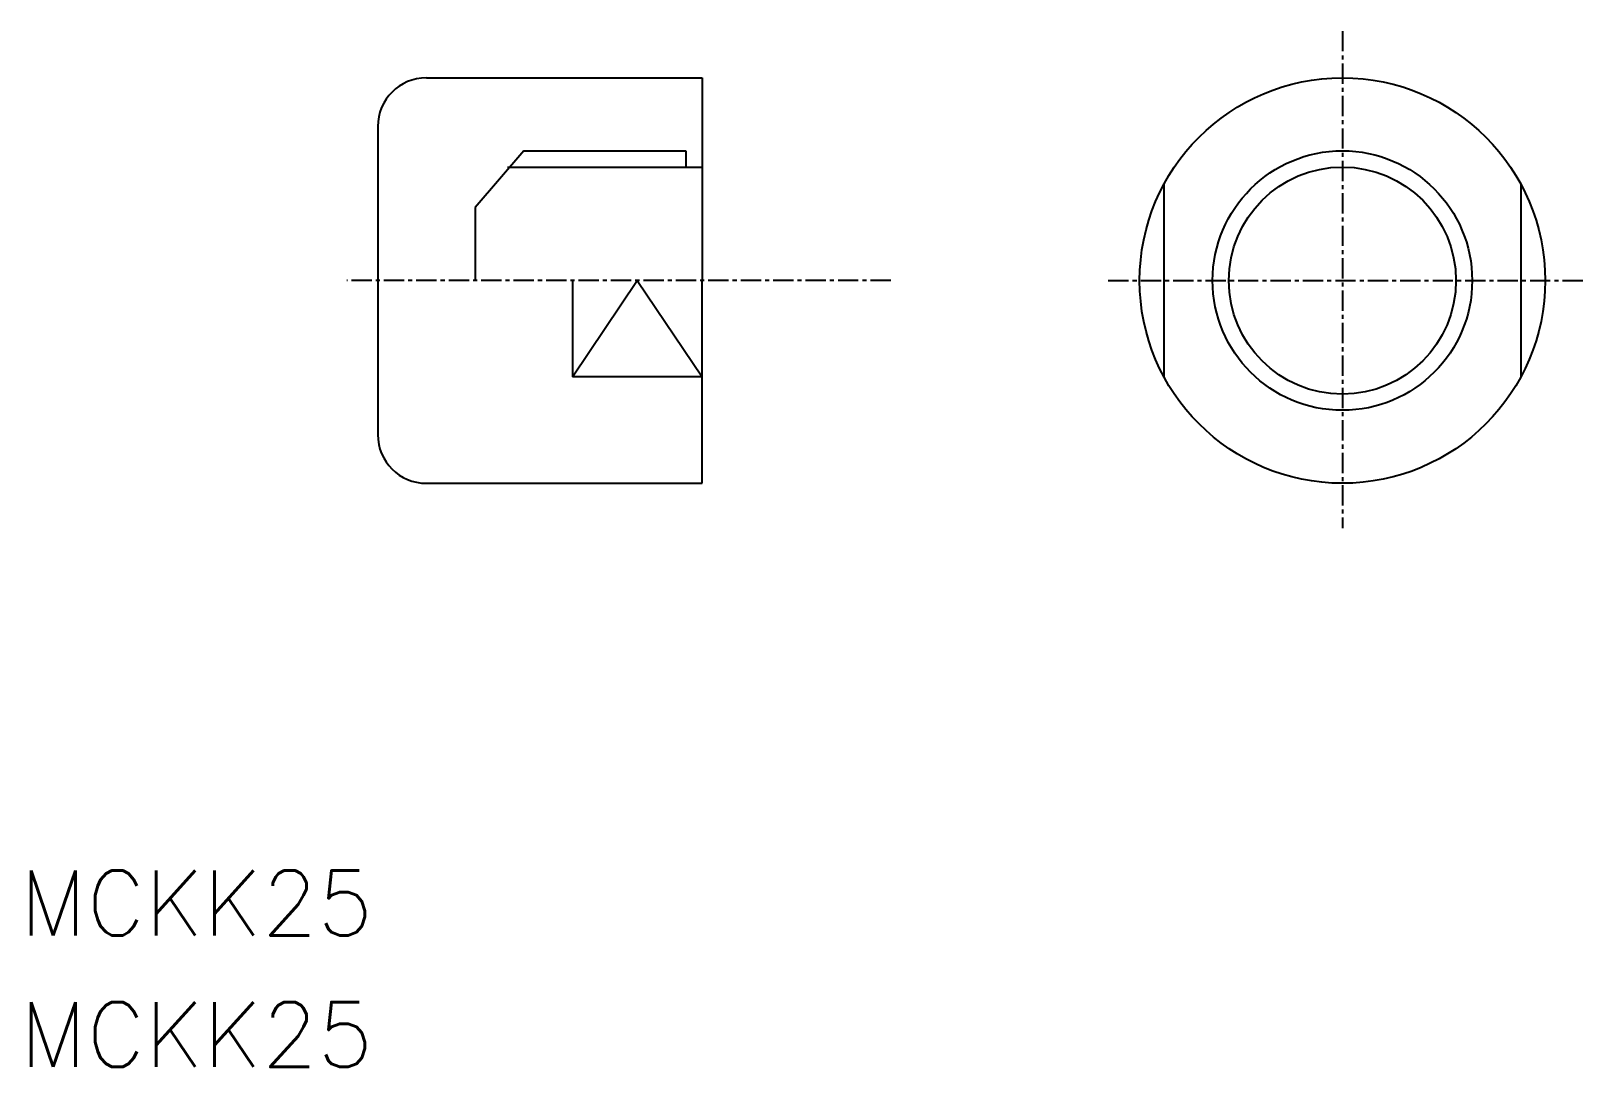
# Model space of a CAD drawing. Extents: x -157.3 to -61.6, y 1543 to 1606.9.
import ezdxf

# ---------------------------------------------------------------- set-up
doc = ezdxf.new("R2010")
doc.units = 0
doc.linetypes.add('CENTER', pattern=[2, 1.25, -0.25, 0.25, -0.25])
doc.layers.get('0').update_dxf_attribs({"linetype": 'CONTINUOUS'})
doc.layers.add('CENTER', color=1, linetype='CENTER')
doc.styles.get("Standard").update_dxf_attribs({"font": 'txt.shx', "bigfont": 'bigfont.shx'})

msp = doc.modelspace()

# ---------------------------------------------------------------- linework, layer by layer
at = {"linetype": 'CONTINUOUS'}
for p, q in [((-132.923, 1604.028), (-115.923, 1604.028)), ((-115.923, 1604.028), (-115.923, 1591.528)), ((-135.923, 1601.028), (-135.923, 1582.028)), ((-87.455, 1597.465), (-87.455, 1585.591)), ((-65.455, 1597.465), (-65.455, 1585.591)), ((-123.923, 1591.528), (-123.923, 1585.591)), ((-115.923, 1579.028), (-115.923, 1591.528)), ((-115.923, 1585.591), (-123.923, 1585.591)), ((-132.923, 1579.028), (-115.923, 1579.028))]:
    msp.add_line(p, q, dxfattribs=at)
at = {"color": 7, "linetype": 'CONTINUOUS'}
for p, q in [((-126.923, 1599.528), (-129.923, 1596.028)), ((-126.923, 1599.528), (-116.923, 1599.528)), ((-116.923, 1599.528), (-116.923, 1598.528)), ((-116.923, 1598.528), (-115.923, 1598.528)), ((-129.923, 1596.028), (-129.923, 1591.528))]:
    msp.add_line(p, q, dxfattribs=at)
at = {"color": 3, "linetype": 'CONTINUOUS'}
for p, q in [((-127.923, 1598.528), (-116.923, 1598.528)), ((-123.923, 1585.591), (-119.923, 1591.528)), ((-119.923, 1591.528), (-115.923, 1585.591))]:
    msp.add_line(p, q, dxfattribs=at)
at = {"linetype": 'CONTINUOUS'}
for radius in [12.5, 7]:
    msp.add_circle((-76.455, 1591.528), radius, dxfattribs=at)
at = {"color": 3, "linetype": 'CONTINUOUS'}
msp.add_circle((-76.455, 1591.528), 8, dxfattribs=at)
at = {"linetype": 'CONTINUOUS'}
for centre, start, end in [((-132.923, 1601.028), 90, 180), ((-132.923, 1582.028), 180, 270)]:
    msp.add_arc(centre, 3, start, end, dxfattribs=at)
at = {"layer": 'CENTER', "color": 1, "linetype": 'CENTER'}
for p, q in [((-76.455, 1606.913), (-76.455, 1576.254)), ((-104.298, 1591.528), (-137.838, 1591.528)), ((-90.888, 1591.528), (-61.564, 1591.528))]:
    msp.add_line(p, q, dxfattribs=at)

# ---------------------------------------------------------------- texts
for p in [(-157.985, 1551.153), (-157.985, 1543.043)]:
    msp.add_text('MCKK25', height=4).set_placement(p)

doc.saveas('drawing.dxf')
